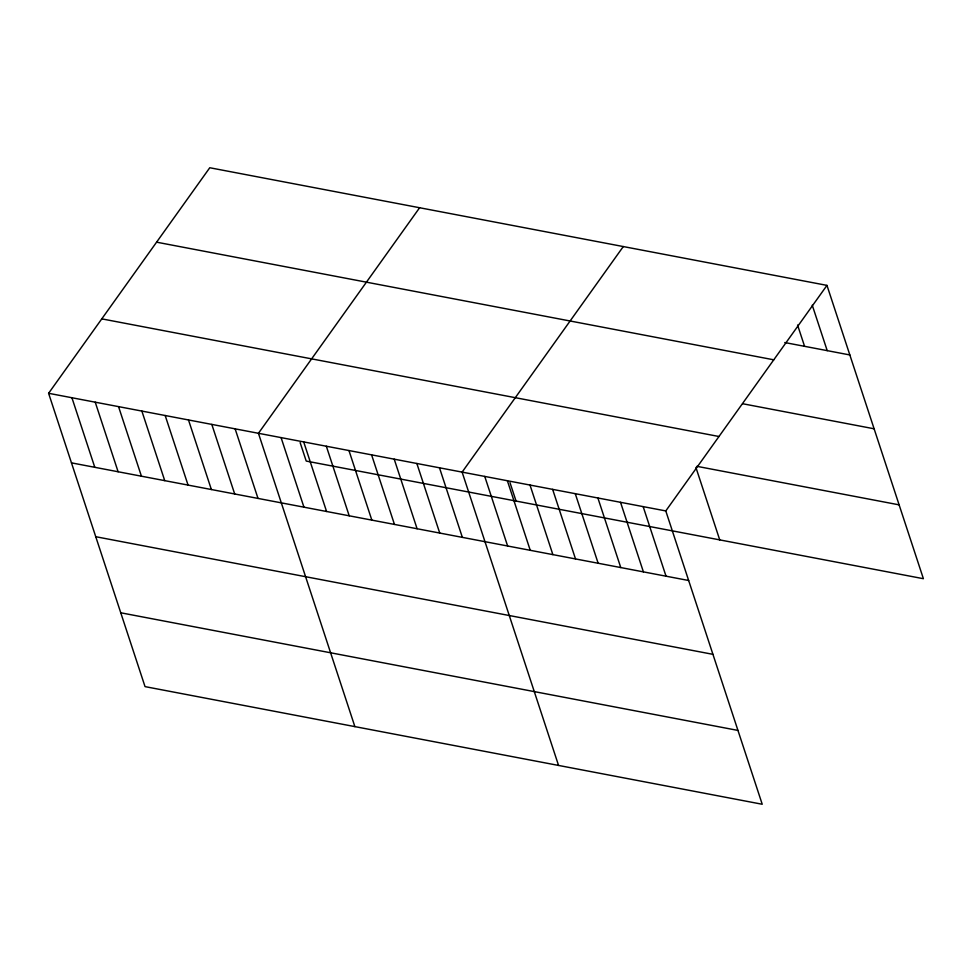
<?xml version="1.0" encoding="UTF-8"?>
<svg xmlns="http://www.w3.org/2000/svg" width="972" height="972" viewBox="0 0 972 972"><rect width="100%" height="100%" fill="white"/><g stroke="black" fill="none" stroke-linecap="round" stroke-linejoin="round"><path stroke-width="1.46" d="M826.965 285.379L665.784 510.932L762.23 804.257L145.035 686.621L48.6 393.296L209.77 167.743L826.965 285.379L923.4 578.705L306.216 461.068L300.141 442.612M419.612 207.741L258.443 433.293L354.877 726.619M623.295 246.56L462.113 472.113L558.56 765.438M784.769 342.545L849.832 354.95M156.589 242.174L773.773 359.81M742.572 403.72L874.107 428.786M101.793 318.865L718.976 436.501M696.863 466.317L899.124 504.857M48.6 393.296L665.784 510.932M71.478 462.866L688.662 580.503M95.754 536.714L712.938 654.338M120.759 612.785L737.955 730.422M812.264 305.208L827.208 350.637M797.575 325.025L804.573 346.324M695.916 467.459L719.73 539.885M643.16 506.619L666.027 576.189M620.525 502.305L643.403 571.876M597.889 497.992L620.768 567.563M575.266 493.679L598.145 563.25M552.631 489.366L575.509 558.936M530.007 485.052L552.874 554.623M509.984 482.598L516.059 501.066M507.372 480.739L530.25 550.31M484.749 476.426L507.615 545.997M439.49 467.799L462.356 537.37M416.854 463.486L439.733 533.057M394.219 459.173L417.097 528.744M371.596 454.86L394.462 524.43M348.96 450.546L371.839 520.117M326.337 446.233L349.203 515.804M303.701 441.92L326.58 511.491M281.078 437.607L303.944 507.177M235.127 428.846L258.005 498.417M211.811 424.412L234.689 493.983M188.495 419.965L211.374 489.536M165.179 415.518L188.058 485.089M141.863 411.071L164.742 480.642M118.548 406.636L141.426 476.207M95.232 402.189L118.11 471.76M71.916 397.742L94.794 467.313"/></g></svg>
